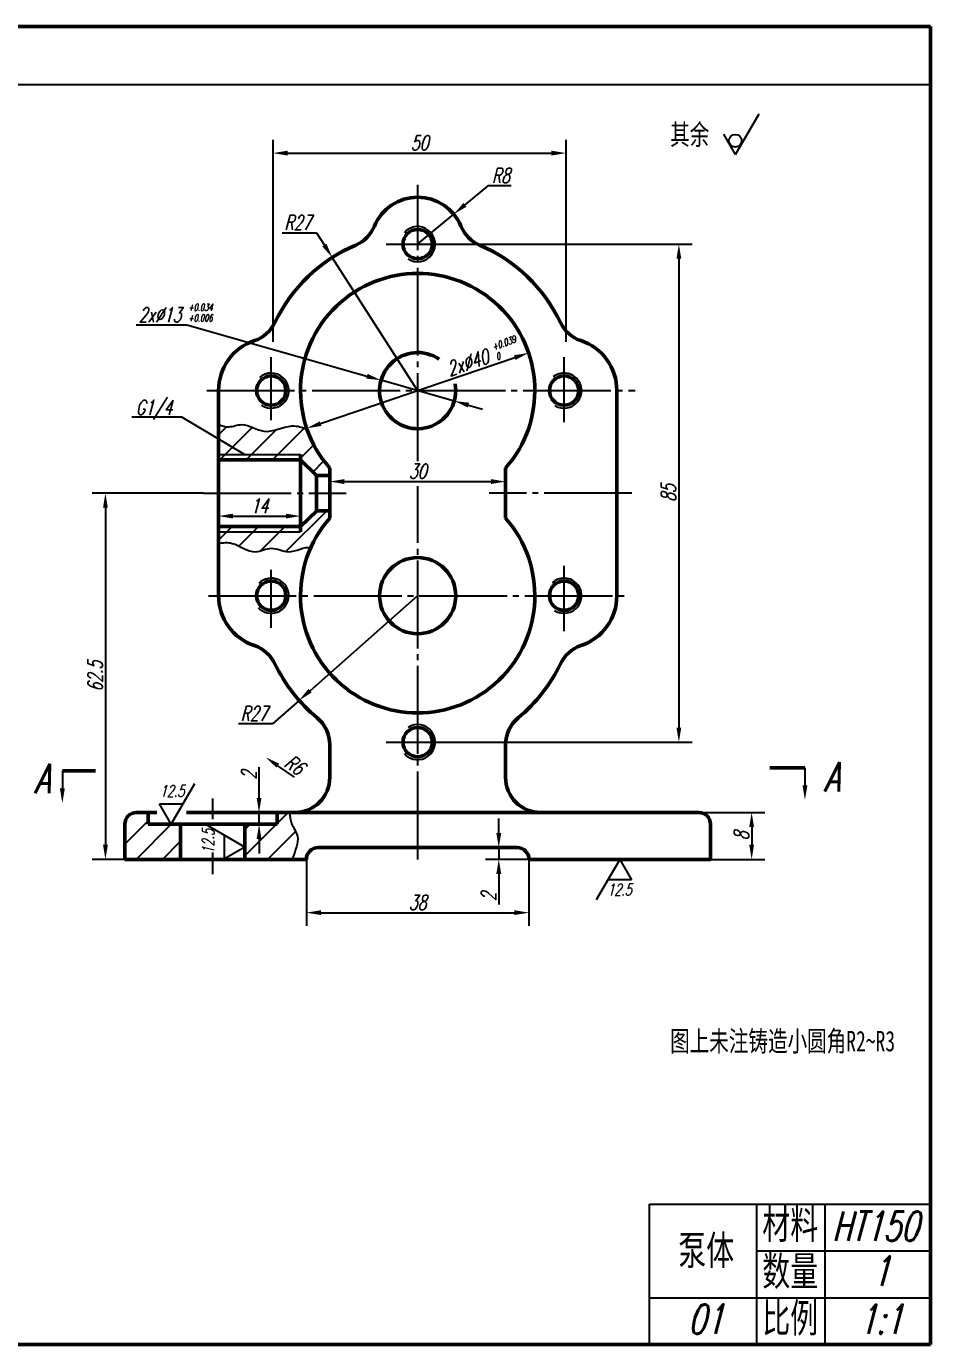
# Model space of a CAD drawing. Header units: millimetres. Extents: x -523 to 2676, y -549 to 1097.
# Drawn here: x 1116.9 to 1271.2, y 553.4 to 778.4 of the extents above; entities that cross this region are included whole.
import ezdxf

# ---------------------------------------------------------------- set-up
doc = ezdxf.new("R2010")
doc.units = ezdxf.units.MM
doc.header["$PDMODE"] = 33
doc.header["$PDSIZE"] = 1.5
doc.linetypes.add('myCENTER', pattern=[18, 15, -1, 1, -1])
for name, color, linetype, lineweight in [('中心线', 7, 'myCENTER', 25), ('剖面线', 7, 'Continuous', 25), ('尺寸', 7, 'Continuous', 25), ('标注', 7, 'Continuous', 25), ('标题文字', 7, 'Continuous', 25), ('粗实线', 7, 'Continuous', 50), ('细实线', 7, 'Continuous', 25)]:
    doc.layers.add(name, color=color, linetype=linetype, lineweight=lineweight)
doc.styles.add('上下偏差3.5', font='txt.shx', dxfattribs={"width": 0.7, "oblique": 15, "height": 3.5})
doc.styles.add('字母标注-2.5号', font='txt.shx', dxfattribs={"width": 0.7, "oblique": 15, "height": 2.5})
doc.styles.add('字母标注-3.5号', font='txt.shx', dxfattribs={"width": 0.7, "oblique": 15, "height": 3.5})
doc.styles.add('尺寸文字1-2.5号', font='txt.shx', dxfattribs={"width": 0.7, "oblique": 15, "height": 2.5})
doc.styles.add('标题汉字1-5号', font='SimSun.ttf', dxfattribs={"width": 0.7, "height": 5})
doc.styles.add('标题汉字2-3.5号', font='SimSun.ttf', dxfattribs={"width": 0.7, "height": 3.5})
doc.dimstyles.new('ISO-25', dxfattribs={"dimtxt": 3.5, "dimasz": 2.5, "dimexe": 2.25, "dimexo": 0, "dimgap": 0.5, "dimtad": 1, "dimdsep": 46, "dimtxsty": '尺寸文字1-2.5号', "dimcen": 2.5, "dimadec": 0, "dimazin": 0, "dimtfac": 1, "dimtmove": 0, "dimatfit": 2, "dimfxl": 0, "dimarcsym": 0})
doc.dimstyles.new('水平标注25', dxfattribs={"dimtxt": 2.5, "dimasz": 2.5, "dimexe": 2, "dimexo": 0, "dimgap": 0.5, "dimtad": 1, "dimtih": 1, "dimtoh": 1, "dimdec": 0, "dimzin": 0, "dimdsep": 46, "dimtxsty": '尺寸文字1-2.5号', "dimcen": 0, "dimadec": 0, "dimazin": 0, "dimtfac": 1, "dimtdec": 0, "dimtmove": 1, "dimatfit": 2, "dimfxl": 0, "dimtolj": 1, "dimtzin": 0, "dimarcsym": 0})
pattern_1 = [(45, (-145.4068, 563.1036), (-2.245064, 2.245064), [])]

# ---------------------------------------------------------------- blocks, each defined once
blk = doc.blocks.new('*D2')
at = {"layer": 'Defpoints', "color": 0}
for p in [(1147.09, 698.75), (1130.35, 636.25), (1133.66, 636.25)]:
    blk.add_point(p, dxfattribs=at)
at = {"layer": '尺寸', "color": 0, "lineweight": -2}
for p, q in [((1147.09, 698.75), (1128.1, 698.75)), ((1130.35, 696.25), (1130.35, 638.75)), ((1133.66, 636.25), (1128.1, 636.25))]:
    blk.add_line(p, q, dxfattribs=at)
at = {"layer": '尺寸', "color": 0}
for points in [[(1129.94, 696.25), (1130.77, 696.25), (1130.35, 698.75)], [(1129.94, 638.75), (1130.77, 638.75), (1130.35, 636.25)]]:
    blk.add_solid(points, dxfattribs=at)
at = {"layer": '尺寸', "color": 0, "insert": (1128.6, 667.5), "char_height": 2.5, "attachment_point": 5, "rotation": 90, "style": '尺寸文字1-2.5号'}
blk.add_mtext('62.5', dxfattribs=at)
blk = doc.blocks.new('*D20')
at = {"layer": 'Defpoints', "color": 0}
for p in [(1208.99, 756.79), (1158.99, 724.57), (1208.99, 724.57)]:
    blk.add_point(p, dxfattribs=at)
at = {"layer": '尺寸', "color": 0, "lineweight": -2}
for p, q in [((1158.99, 724.57), (1158.99, 759.04)), ((1208.99, 724.57), (1208.99, 759.04)), ((1161.49, 756.79), (1206.49, 756.79))]:
    blk.add_line(p, q, dxfattribs=at)
at = {"layer": '尺寸', "color": 0}
for points in [[(1161.49, 757.21), (1161.49, 756.37), (1158.99, 756.79)], [(1206.49, 757.21), (1206.49, 756.37), (1208.99, 756.79)]]:
    blk.add_solid(points, dxfattribs=at)
at = {"layer": '尺寸', "color": 0, "insert": (1183.99, 758.54), "char_height": 2.5, "attachment_point": 5, "style": '尺寸文字1-2.5号'}
blk.add_mtext('50', dxfattribs=at)
blk = doc.blocks.new('*D21')
at = {"layer": 'Defpoints', "color": 0}
for p in [(1189.82, 746.37), (1183.66, 741.25)]:
    blk.add_point(p, dxfattribs=at)
at = {"layer": '尺寸', "color": 0, "lineweight": -2}
for p, q in [((1195.64, 751.2), (1191.74, 747.96)), ((1199.62, 751.2), (1195.64, 751.2)), ((1183.66, 741.25), (1189.82, 746.37))]:
    blk.add_line(p, q, dxfattribs=at)
at = {"layer": '尺寸', "color": 0}
blk.add_solid([(1191.48, 748.28), (1192.01, 747.64), (1189.82, 746.37)], dxfattribs=at)
at = {"layer": '尺寸', "color": 0, "insert": (1197.88, 752.95), "char_height": 2.5, "attachment_point": 5, "style": '尺寸文字1-2.5号'}
blk.add_mtext('\\A1;R8', dxfattribs=at)
blk = doc.blocks.new('*D22')
at = {"layer": 'Defpoints', "color": 0}
for p in [(1189.9, 741.25), (1189.9, 656.25), (1228.26, 656.25)]:
    blk.add_point(p, dxfattribs=at)
at = {"layer": '尺寸', "color": 0, "lineweight": -2}
for p, q in [((1189.9, 741.25), (1230.51, 741.25)), ((1228.26, 738.75), (1228.26, 658.75)), ((1189.9, 656.25), (1230.51, 656.25))]:
    blk.add_line(p, q, dxfattribs=at)
at = {"layer": '尺寸', "color": 0}
for points in [[(1227.85, 738.75), (1228.68, 738.75), (1228.26, 741.25)], [(1227.85, 658.75), (1228.68, 658.75), (1228.26, 656.25)]]:
    blk.add_solid(points, dxfattribs=at)
at = {"layer": '尺寸', "color": 0, "insert": (1226.51, 698.75), "char_height": 2.5, "attachment_point": 5, "rotation": 90, "style": '尺寸文字1-2.5号'}
blk.add_mtext('85', dxfattribs=at)
blk = doc.blocks.new('*D23')
at = {"layer": 'Defpoints', "color": 0}
for p in [(1177.41, 718.03), (1189.92, 714.48)]:
    blk.add_point(p, dxfattribs=at)
at = {"layer": '尺寸', "color": 0, "lineweight": -2}
for p, q in [((1135.6, 727.46), (1144.25, 727.46)), ((1144.25, 727.46), (1175.01, 718.71)), ((1189.92, 714.48), (1177.41, 718.03)), ((1192.32, 713.79), (1194.73, 713.11))]:
    blk.add_line(p, q, dxfattribs=at)
at = {"layer": '尺寸', "color": 0}
for points in [[(1175.12, 719.11), (1174.89, 718.31), (1177.41, 718.03)], [(1192.44, 714.19), (1192.21, 713.39), (1189.92, 714.48)]]:
    blk.add_solid(points, dxfattribs=at)
at = {"layer": '尺寸', "color": 0, "insert": (1139.67, 729.21), "char_height": 2.5, "attachment_point": 5, "style": '尺寸文字1-2.5号'}
blk.add_mtext('\\A1;2x%%C13', dxfattribs=at)
blk = doc.blocks.new('*D24')
at = {"layer": 'Defpoints', "color": 0}
for p in [(1202.6, 722.69), (1164.73, 709.82)]:
    blk.add_point(p, dxfattribs=at)
at = {"layer": '尺寸', "color": 0, "lineweight": -2}
blk.add_line((1167.1, 710.62), (1200.23, 721.88), dxfattribs=at)
at = {"layer": '尺寸', "color": 0}
for points in [[(1200.1, 722.28), (1200.37, 721.49), (1202.6, 722.69)], [(1166.96, 711.02), (1167.23, 710.23), (1164.73, 709.82)]]:
    blk.add_solid(points, dxfattribs=at)
at = {"layer": '尺寸', "color": 0, "insert": (1192.21, 721.01), "char_height": 2.5, "attachment_point": 5, "rotation": 18.7713, "style": '尺寸文字1-2.5号'}
blk.add_mtext('2x%%C40', dxfattribs=at)
blk = doc.blocks.new('*D25')
at = {"layer": 'Defpoints', "color": 0}
for p in [(1229.66, 644.25), (1233.66, 636.25), (1240.69, 636.25)]:
    blk.add_point(p, dxfattribs=at)
at = {"layer": '尺寸', "color": 0, "lineweight": -2}
for p, q in [((1229.66, 644.25), (1242.94, 644.25)), ((1240.69, 641.75), (1240.69, 638.75)), ((1233.66, 636.25), (1242.94, 636.25))]:
    blk.add_line(p, q, dxfattribs=at)
at = {"layer": '尺寸', "color": 0}
for points in [[(1240.27, 641.75), (1241.1, 641.75), (1240.69, 644.25)], [(1240.27, 638.75), (1241.1, 638.75), (1240.69, 636.25)]]:
    blk.add_solid(points, dxfattribs=at)
at = {"layer": '尺寸', "color": 0, "insert": (1238.94, 640.25), "char_height": 2.5, "attachment_point": 5, "rotation": 90, "style": '尺寸文字1-2.5号'}
blk.add_mtext('8', dxfattribs=at)
blk = doc.blocks.new('*D26')
at = {"layer": 'Defpoints', "color": 0}
for p in [(1200.66, 638.25), (1197.51, 636.25), (1202.66, 636.25)]:
    blk.add_point(p, dxfattribs=at)
at = {"layer": '尺寸', "color": 0, "lineweight": -2}
for p, q in [((1197.51, 640.75), (1197.51, 643.25)), ((1200.66, 638.25), (1195.26, 638.25)), ((1197.51, 638.25), (1197.51, 636.25)), ((1202.66, 636.25), (1195.26, 636.25)), ((1197.51, 633.75), (1197.51, 628.53))]:
    blk.add_line(p, q, dxfattribs=at)
at = {"layer": '尺寸', "color": 0}
for points in [[(1197.09, 640.75), (1197.93, 640.75), (1197.51, 638.25)], [(1197.09, 633.75), (1197.93, 633.75), (1197.51, 636.25)]]:
    blk.add_solid(points, dxfattribs=at)
at = {"layer": '尺寸', "color": 0, "insert": (1195.76, 629.89), "char_height": 2.5, "attachment_point": 5, "rotation": 90, "style": '尺寸文字1-2.5号'}
blk.add_mtext('2', dxfattribs=at)
blk = doc.blocks.new('*D27')
at = {"layer": 'Defpoints', "color": 0}
for p in [(1156.58, 644.25), (1159.66, 644.25), (1159.55, 642.25)]:
    blk.add_point(p, dxfattribs=at)
at = {"layer": '尺寸', "color": 0, "lineweight": -2}
for p, q in [((1156.58, 646.75), (1156.58, 651.98)), ((1159.66, 644.25), (1154.33, 644.25)), ((1156.58, 642.25), (1156.58, 644.25)), ((1159.55, 642.25), (1154.33, 642.25)), ((1156.58, 639.75), (1156.58, 637.25))]:
    blk.add_line(p, q, dxfattribs=at)
at = {"layer": '尺寸', "color": 0}
for points in [[(1156.17, 646.75), (1157, 646.75), (1156.58, 644.25)], [(1156.17, 639.75), (1157, 639.75), (1156.58, 642.25)]]:
    blk.add_solid(points, dxfattribs=at)
at = {"layer": '尺寸', "color": 0, "insert": (1154.83, 650.62), "char_height": 2.5, "attachment_point": 5, "rotation": 90, "style": '尺寸文字1-2.5号'}
blk.add_mtext('2', dxfattribs=at)
blk = doc.blocks.new('*D28')
at = {"layer": 'Defpoints', "color": 0}
for p in [(1164.66, 636.25), (1202.66, 636.25), (1202.66, 627.15)]:
    blk.add_point(p, dxfattribs=at)
at = {"layer": '尺寸', "color": 0, "lineweight": -2}
for p, q in [((1164.66, 636.25), (1164.66, 624.9)), ((1202.66, 636.25), (1202.66, 624.9)), ((1167.16, 627.15), (1200.16, 627.15))]:
    blk.add_line(p, q, dxfattribs=at)
at = {"layer": '尺寸', "color": 0}
for points in [[(1167.16, 627.57), (1167.16, 626.74), (1164.66, 627.15)], [(1200.16, 627.57), (1200.16, 626.74), (1202.66, 627.15)]]:
    blk.add_solid(points, dxfattribs=at)
at = {"layer": '尺寸', "color": 0, "insert": (1183.66, 628.9), "char_height": 2.5, "attachment_point": 5, "style": '尺寸文字1-2.5号'}
blk.add_mtext('38', dxfattribs=at)
blk = doc.blocks.new('*D29')
at = {"layer": 'Defpoints', "color": 0}
for p in [(1183.66, 681.25), (1163.42, 663.38)]:
    blk.add_point(p, dxfattribs=at)
at = {"layer": '尺寸', "color": 0, "lineweight": -2}
for p, q in [((1183.66, 681.25), (1165.3, 665.04)), ((1163.42, 663.38), (1158.9, 659.39)), ((1158.9, 659.39), (1153.07, 659.39))]:
    blk.add_line(p, q, dxfattribs=at)
at = {"layer": '尺寸', "color": 0}
blk.add_solid([(1165.02, 665.35), (1165.57, 664.73), (1163.42, 663.38)], dxfattribs=at)
at = {"layer": '尺寸', "color": 0, "insert": (1155.73, 661.14), "char_height": 2.5, "attachment_point": 5, "style": '尺寸文字1-2.5号'}
blk.add_mtext('R27', dxfattribs=at)
blk = doc.blocks.new('*D30')
at = {"layer": 'Defpoints', "color": 0}
for p in [(1157.73, 653.66), (1162.66, 650.25)]:
    blk.add_point(p, dxfattribs=at)
at = {"layer": '尺寸', "color": 0, "lineweight": -2}
blk.add_line((1162.66, 650.25), (1159.79, 652.24), dxfattribs=at)
at = {"layer": '尺寸', "color": 0}
blk.add_solid([(1160.02, 652.59), (1159.55, 651.9), (1157.73, 653.66)], dxfattribs=at)
at = {"layer": '尺寸', "color": 0, "insert": (1162.66, 652.38), "char_height": 2.5, "attachment_point": 5, "rotation": 325.3446, "style": '尺寸文字1-2.5号'}
blk.add_mtext('R6', dxfattribs=at)
blk = doc.blocks.new('*D31')
at = {"layer": 'Defpoints', "color": 0}
for p in [(1169.08, 738.98), (1183.66, 716.25)]:
    blk.add_point(p, dxfattribs=at)
at = {"layer": '尺寸', "color": 0, "lineweight": -2}
for p, q in [((1160.55, 743.19), (1166.38, 743.19)), ((1166.38, 743.19), (1167.73, 741.08)), ((1183.66, 716.25), (1169.08, 738.98))]:
    blk.add_line(p, q, dxfattribs=at)
at = {"layer": '尺寸', "color": 0}
blk.add_solid([(1168.09, 741.31), (1167.38, 740.86), (1169.08, 738.98)], dxfattribs=at)
at = {"layer": '尺寸', "color": 0, "insert": (1163.22, 744.94), "char_height": 2.5, "attachment_point": 5, "style": '尺寸文字1-2.5号'}
blk.add_mtext('\\A1;R27', dxfattribs=at)
blk = doc.blocks.new('*D32')
at = {"layer": 'Defpoints', "color": 0}
for p in [(1198.66, 700.73), (1168.66, 698.75), (1198.66, 698.75)]:
    blk.add_point(p, dxfattribs=at)
at = {"layer": '尺寸', "color": 0, "lineweight": -2}
for p, q in [((1168.66, 698.75), (1168.66, 702.98)), ((1198.66, 698.75), (1198.66, 702.98)), ((1171.16, 700.73), (1196.16, 700.73))]:
    blk.add_line(p, q, dxfattribs=at)
at = {"layer": '尺寸', "color": 0}
for points in [[(1171.16, 701.15), (1171.16, 700.31), (1168.66, 700.73)], [(1196.16, 701.15), (1196.16, 700.31), (1198.66, 700.73)]]:
    blk.add_solid(points, dxfattribs=at)
at = {"layer": '尺寸', "color": 0, "insert": (1183.66, 702.48), "char_height": 2.5, "attachment_point": 5, "style": '尺寸文字1-2.5号'}
blk.add_mtext('30', dxfattribs=at)
blk = doc.blocks.new('*D33')
at = {"layer": 'Defpoints', "color": 0}
for p in [(1149.66, 693.05), (1163.66, 694.84), (1163.66, 693.05)]:
    blk.add_point(p, dxfattribs=at)
at = {"layer": '尺寸', "color": 0, "lineweight": -2}
for p, q in [((1149.66, 693.05), (1149.66, 697.09)), ((1163.66, 693.05), (1163.66, 697.09)), ((1152.16, 694.84), (1161.16, 694.84))]:
    blk.add_line(p, q, dxfattribs=at)
at = {"layer": '尺寸', "color": 0}
for points in [[(1152.16, 695.25), (1152.16, 694.42), (1149.66, 694.84)], [(1161.16, 695.25), (1161.16, 694.42), (1163.66, 694.84)]]:
    blk.add_solid(points, dxfattribs=at)
at = {"layer": '尺寸', "color": 0, "insert": (1156.66, 696.59), "char_height": 2.5, "attachment_point": 5, "style": '尺寸文字1-2.5号'}
blk.add_mtext('14', dxfattribs=at)

msp = doc.modelspace()

# ---------------------------------------------------------------- hatches: boundary and pattern name
at = {"layer": '剖面线'}
h = msp.add_hatch(dxfattribs=at)
h.set_pattern_fill('ANSI31', color=256, style=0)
h.set_pattern_definition(pattern_1)
edge = h.paths.add_edge_path()
edge.add_spline(control_points=[(1164.788, 709.643), (1163.936, 710.026), (1161.544, 710.721), (1157.652, 708.277), (1154.237, 711.031), (1151.529, 709.833), (1150.244, 710.227), (1149.665, 710.504)], knot_values=[1.6158403, 1.6158403, 1.6158403, 1.6158403, 4.3509265, 9.2051978, 13.1562341, 15.383671, 17.2673785, 17.2673785, 17.2673785, 17.2673785], degree=3, periodic=0)
edge.add_line((1149.665, 710.504), (1149.665, 705.353))
edge.add_line((1149.665, 705.353), (1163.665, 705.353))
edge.add_line((1163.665, 705.353), (1163.665, 704.453))
edge.add_line((1163.665, 704.453), (1166.365, 701.753))
edge.add_line((1166.365, 701.753), (1168.665, 701.753))
edge.add_line((1168.665, 701.753), (1168.665, 703.024))
edge.add_arc((1183.665, 716.253), 20, 199.29792, 221.40962, ccw=False)
h.paths.add_polyline_path([(1163.665, 705.353), (1149.665, 705.353), (1149.665, 704.453), (1163.665, 704.453)], flags=17)
h.paths.add_polyline_path([(1163.665, 693.053), (1149.665, 693.053), (1149.665, 692.153), (1163.665, 692.153)], flags=17)
edge = h.paths.add_edge_path()
edge.add_line((1168.665, 694.482), (1168.665, 695.753))
edge.add_line((1168.665, 695.753), (1166.431, 695.753))
edge.add_line((1166.431, 695.753), (1163.665, 693.053))
edge.add_line((1163.665, 693.053), (1163.665, 692.153))
edge.add_line((1163.665, 692.153), (1149.665, 692.153))
edge.add_line((1149.665, 692.153), (1149.665, 690.177))
edge.add_spline(control_points=[(1149.665, 690.177), (1150.448, 690.336), (1152.618, 690.465), (1155.462, 687.939), (1158.781, 689.934), (1161.81, 687.966), (1164.352, 689.748), (1165.417, 689.439)], knot_values=[2.0748474, 2.0748474, 2.0748474, 2.0748474, 4.4317112, 8.6930437, 11.4843672, 14.4236618, 18.3086413, 18.3086413, 18.3086413, 18.3086413], degree=3, periodic=0)
edge.add_arc((1183.665, 681.253), 20, 138.59038, 155.84016, ccw=False)
h = msp.add_hatch(dxfattribs=at)
h.set_pattern_fill('ANSI31', color=256, style=0)
h.set_pattern_definition(pattern_1)
h.paths.add_polyline_path([(1137.665, 642.253), (1137.665, 644.253), (1135.665, 644.253, 0.4142136), (1133.665, 642.253), (1133.665, 636.253), (1143.165, 636.253), (1143.165, 642.253)])
edge = h.paths.add_edge_path()
edge.add_spline(control_points=[(1162.229, 636.253), (1162.261, 636.357), (1162.69, 637.685), (1163.797, 639.865), (1161.983, 642.196), (1161.842, 643.61), (1161.86, 644.253)], knot_values=[1.8579328, 1.8579328, 1.8579328, 1.8579328, 2.1751124, 5.8990735, 8.2972884, 10.2104641, 10.2104641, 10.2104641, 10.2104641], degree=3, periodic=0)
edge.add_line((1161.86, 644.253), (1159.665, 644.253))
edge.add_line((1159.665, 644.253), (1159.665, 642.253))
edge.add_line((1159.665, 642.253), (1154.165, 642.253))
edge.add_line((1154.165, 642.253), (1154.165, 636.253))
edge.add_line((1154.165, 636.253), (1162.229, 636.253))

# ---------------------------------------------------------------- linework, layer by layer
at = {"layer": '中心线'}
for p, q in [((1183.665, 704.231), (1183.665, 751.392)), ((1178.277, 741.253), (1189.903, 741.253)), ((1158.665, 711.206), (1158.665, 721.939)), ((1208.665, 710.874), (1208.665, 721.939)), ((1147.655, 716.253), (1220.809, 716.253)), ((1183.665, 636.253), (1183.665, 699.945)), ((1147.088, 698.753), (1171.472, 698.753)), ((1220.242, 698.753), (1195.857, 698.753)), ((1208.665, 675.194), (1208.665, 686.324)), ((1158.665, 675.761), (1158.665, 685.661)), ((1147.938, 681.253), (1219.958, 681.253)), ((1178.277, 656.253), (1189.903, 656.253)), ((1148.665, 643.09), (1148.665, 646.625)), ((1148.665, 633.743), (1148.665, 637.397))]:
    msp.add_line(p, q, dxfattribs=at)
at = {"layer": '尺寸'}
for p, q in [((1237.944, 756.536), (1241.948, 763.47)), ((1237.944, 756.536), (1235.923, 760.036)), ((1143.395, 711.731), (1134.876, 711.731)), ((1154.091, 705.353), (1143.395, 711.731)), ((1123, 651.356), (1123, 648.356)), ((1249.785, 651.863), (1249.785, 648.863)), ((1141.587, 642.253), (1145.59, 649.187)), ((1139.566, 645.753), (1143.608, 645.753)), ((1141.587, 642.253), (1139.566, 645.753)), ((1154.165, 638.339), (1147.231, 642.343)), ((1150.665, 636.319), (1150.665, 640.36)), ((1154.165, 638.339), (1150.665, 636.319)), ((1218.165, 636.253), (1214.161, 629.319)), ((1218.165, 636.253), (1220.185, 632.753)), ((1220.185, 632.753), (1216.144, 632.753))]:
    msp.add_line(p, q, dxfattribs=at)
msp.add_circle((1237.888, 758.897), 1.092, dxfattribs=at)
for points in [[(1122.584, 648.356), (1123.417, 648.356), (1123, 645.856)], [(1249.368, 648.863), (1250.202, 648.863), (1249.785, 646.363)]]:
    msp.add_solid(points, dxfattribs=at)
at = {"layer": '粗实线'}
for p, q in [((1271.248, 778.423), (961.248, 778.423)), ((1271.248, 553.423), (1271.248, 778.423)), ((1149.665, 681.253), (1149.665, 716.253)), ((1217.665, 681.253), (1217.665, 716.253)), ((1149.665, 704.453), (1163.665, 704.453)), ((1163.665, 692.153), (1163.665, 705.353)), ((1163.665, 704.453), (1166.365, 701.753)), ((1168.665, 694.482), (1168.665, 703.024)), ((1198.665, 694.482), (1198.665, 703.024)), ((1166.365, 701.753), (1168.665, 701.753)), ((1166.365, 701.753), (1166.365, 695.689)), ((1166.431, 695.753), (1163.665, 693.053)), ((1166.431, 695.753), (1168.665, 695.753)), ((1149.665, 693.053), (1163.665, 693.053)), ((1168.665, 650.253), (1168.665, 655.797)), ((1198.665, 650.253), (1198.665, 655.797)), ((1123, 651.356), (1128.685, 651.356)), ((1243.81, 651.863), (1249.785, 651.863)), ((1135.665, 644.253), (1139.143, 644.253)), ((1137.665, 642.253), (1137.665, 644.253)), ((1144.208, 644.253), (1204.665, 644.253)), ((1159.665, 642.253), (1159.665, 644.253)), ((1204.665, 644.253), (1231.665, 644.253)), ((1133.665, 636.253), (1133.665, 642.253)), ((1137.665, 642.253), (1159.665, 642.253)), ((1143.165, 636.253), (1143.165, 642.253)), ((1154.165, 636.253), (1154.165, 642.253)), ((1233.665, 636.253), (1233.665, 642.253)), ((1166.665, 638.253), (1200.665, 638.253)), ((1133.665, 636.253), (1164.665, 636.253)), ((1164.665, 636.253), (1164.665, 636.253)), ((1202.665, 636.253), (1202.665, 636.253)), ((1202.665, 636.253), (1233.665, 636.253)), ((961.248, 553.423), (1271.248, 553.423))]:
    msp.add_line(p, q, dxfattribs=at)
for centre, radius in [((1183.665, 741.253), 2.5), ((1158.665, 716.253), 2.5), ((1208.665, 716.253), 2.5), ((1183.665, 681.253), 6.5), ((1158.665, 681.253), 2.5), ((1208.665, 681.253), 2.5), ((1183.665, 656.253), 2.5)]:
    msp.add_circle(centre, radius, dxfattribs=at)
for centre, radius, start, end in [((1183.665, 741.253), 8, 22.51077, 157.48923), ((1170.731, 746.613), 6, 293.07392, 337.48923), ((1196.598, 746.613), 6, 202.51077, 246.92608), ((1183.665, 716.253), 27, 113.07392, 154.47858), ((1183.665, 716.253), 27, 25.52142, 66.92608), ((1183.665, 716.253), 20, 318.59038, 221.40962), ((1153.885, 730.471), 6, 288.58231, 334.47858), ((1213.445, 730.471), 6, 205.52142, 251.41769), ((1158.665, 716.253), 9, 108.58231, 180), ((1208.665, 716.253), 9, 360, 71.41769), ((1183.665, 716.253), 6.5, 55.56057, 10.4023), ((1183.665, 681.253), 20, 138.59038, 41.40962), ((1158.665, 681.253), 9, 180, 251.41769), ((1208.665, 681.253), 9, 288.58231, 0), ((1153.885, 667.035), 6, 25.52142, 71.41769), ((1213.445, 667.035), 6, 108.58231, 154.47858), ((1183.665, 681.253), 27, 205.52142, 230.4788), ((1183.665, 681.253), 27, 309.5212, 334.47858), ((1162.665, 655.797), 6, 0, 50.4788), ((1204.665, 655.797), 6, 129.5212, 180), ((1162.665, 650.253), 6, 270, 0), ((1204.665, 650.253), 6, 180, 270), ((1135.665, 642.253), 2, 90, 180), ((1231.665, 642.253), 2, 0, 90), ((1166.665, 636.253), 2, 90, 180), ((1200.665, 636.253), 2, 0, 90)]:
    msp.add_arc(centre, radius, start, end, dxfattribs=at)
at = {"layer": '细实线'}
for p, q in [((1271.248, 768.423), (961.248, 768.423)), ((1149.665, 705.353), (1163.665, 705.353)), ((1149.665, 692.153), (1163.665, 692.153)), ((1223.248, 553.423), (1223.248, 577.423)), ((1223.248, 577.423), (1271.248, 577.423)), ((1241.566, 553.423), (1241.566, 577.423)), ((1253.248, 553.423), (1253.248, 577.423)), ((1241.566, 569.423), (1271.248, 569.423)), ((1223.248, 561.423), (1271.248, 561.423)), ((1223.248, 553.423), (1271.248, 553.423))]:
    msp.add_line(p, q, dxfattribs=at)
for centre, start, end in [((1183.665, 741.253), 236.69155, 139.2584), ((1158.665, 716.253), 236.18678, 132.46426), ((1208.665, 716.253), 238.01341, 128.77747), ((1158.665, 681.253), 222.80914, 134.45066), ((1208.665, 681.253), 237.39158, 132.66437), ((1183.665, 656.253), 220.7416, 123.30845)]:
    msp.add_arc(centre, 3, start, end, dxfattribs=at)
for points, knots in [([(1149.665, 710.504), (1150.244, 710.227), (1151.529, 709.833), (1154.237, 711.031), (1157.652, 708.277), (1161.544, 710.721), (1163.936, 710.026), (1164.788, 709.643)], [1.6158403, 1.6158403, 1.6158403, 1.6158403, 3.4995478, 5.7269847, 9.678021, 14.5322923, 17.2673785, 17.2673785, 17.2673785, 17.2673785]), ([(1149.665, 690.177), (1150.448, 690.336), (1152.618, 690.465), (1155.462, 687.939), (1158.781, 689.934), (1161.81, 687.966), (1164.352, 689.748), (1165.417, 689.439)], [2.0748474, 2.0748474, 2.0748474, 2.0748474, 4.4317112, 8.6930437, 11.4843672, 14.4236618, 18.3086413, 18.3086413, 18.3086413, 18.3086413]), ([(1161.86, 644.253), (1161.842, 643.61), (1161.983, 642.196), (1163.797, 639.865), (1162.69, 637.685), (1162.261, 636.357), (1162.229, 636.253)], [1.8579328, 1.8579328, 1.8579328, 1.8579328, 3.7711086, 6.1693234, 9.8932845, 10.2104641, 10.2104641, 10.2104641, 10.2104641])]:
    msp.add_open_spline(points, degree=3, knots=knots, dxfattribs=at)

# ---------------------------------------------------------------- texts
at = {"layer": '尺寸', "attachment_point": 1}
for s, insert, char_height, width, style in [('G1/4', (1135.554, 714.638), 2.5, 9.04317, '字母标注-2.5号'), ('A', (1118.185, 652.548), 5, 11.45431, '字母标注-2.5号'), ('A', (1253.011, 652.817), 5, 11.45431, '字母标注-2.5号'), ('12.5', (1139.62, 648.912), 2, 7.44072, '尺寸文字1-2.5号'), ('12.5', (1216.017, 632.08), 2, 7.44072, '尺寸文字1-2.5号'), ('{\\H1.429x;01}', (1229.845, 560.275), 3.5, 19.64589, '字母标注-3.5号')]:
    msp.add_mtext(s, dxfattribs=dict(at, insert=insert, char_height=char_height, width=width, style=style))
at = {"layer": '尺寸', "insert": (1146.897, 637.216), "char_height": 2.5, "width": 7.44072, "attachment_point": 1, "rotation": 90, "style": '尺寸文字1-2.5号'}
msp.add_mtext('{\\H0.8x;12.5}', dxfattribs=at)
at = {"layer": '标注', "char_height": 1.2, "width": 9.84343, "attachment_point": 1, "style": '上下偏差3.5'}
for s, insert in [('+0.034', (1144.473, 731.054)), ('+0.006', (1144.473, 729.246))]:
    msp.add_mtext(s, dxfattribs=dict(at, insert=insert))
at = {"layer": '标注', "width": 9.84343, "attachment_point": 1, "rotation": 20, "style": '上下偏差3.5'}
for s, insert, char_height in [('{\\H0.8x;+0.039}', (1196.216, 724.23), 1.5), ('0', (1196.835, 722.531), 1.2)]:
    msp.add_mtext(s, dxfattribs=dict(at, insert=insert, char_height=char_height))
at = {"layer": '标题文字', "width": 0.7}
for s, height, style, p in [('其余', 3.5, '标题汉字2-3.5号', (1226.767, 758.215)), ('图上未注铸造小圆角R2~R3', 3.5, '标题汉字2-3.5号', (1226.767, 603.481)), ('材料', 5, '标题汉字1-5号', (1242.501, 571.49)), ('泵体', 5, '标题汉字1-5号', (1228.155, 567.034)), ('数量', 5, '标题汉字1-5号', (1242.501, 563.49)), ('比例', 5, '标题汉字1-5号', (1242.501, 555.49))]:
    msp.add_text(s, height=height, dxfattribs=dict(at, style=style)).set_placement(p)
at = {"layer": '标题文字', "char_height": 5, "width": 21.09727, "attachment_point": 1, "style": '尺寸文字1-2.5号'}
for s, insert in [('HT150', (1254.446, 576.14)), ('1', (1261.267, 568.48)), ('1:1', (1258.978, 560.26))]:
    msp.add_mtext(s, dxfattribs=dict(at, insert=insert))

# ---------------------------------------------------------------- dimensions: what is measured, and where the dimension line sits
at = {"layer": '尺寸'}
for base, p1, p2, picture, middle in [((1208.994, 756.79), (1158.994, 724.568), (1208.994, 724.568), '*D20', (1183.994, 758.54)), ((1198.665, 700.731), (1168.665, 698.753), (1198.665, 698.753), '*D32', (1183.665, 702.481)), ((1163.665, 694.838), (1149.665, 693.053), (1163.665, 693.053), '*D33', (1156.665, 696.588)), ((1202.665, 627.153), (1164.665, 636.253), (1202.665, 636.253), '*D28', (1183.665, 628.903))]:
    dim = msp.add_linear_dim(base=base, p1=p1, p2=p2, dimstyle='ISO-25', dxfattribs=at)
    dim.commit()
    dim.dimension.update_dxf_attribs({"geometry": picture, "text_midpoint": middle})
for center, mpoint, dimstyle, picture, middle in [((1183.665, 741.253), (1189.818, 746.365), '水平标注25', '*D21', (1195.642, 751.203)), ((1162.665, 650.253), (1157.729, 653.665), 'ISO-25', '*D30', (1161.663, 650.945))]:
    dim = msp.add_radius_dim(center=center, mpoint=mpoint, dimstyle=dimstyle, dxfattribs=at)
    dim.commit()
    dim.dimension.update_dxf_attribs({"geometry": picture, "text_midpoint": middle, "dimtype": 164})
dim = msp.add_radius_dim(center=(1183.665, 716.253), mpoint=(1169.084, 738.978), dimstyle='水平标注25', dxfattribs=at)
dim.commit()
dim.dimension.update_dxf_attribs({"geometry": '*D31', "text_midpoint": (1163.216, 744.936)})
for base, p1, p2, picture, middle in [((1228.262, 656.253), (1189.903, 741.253), (1189.903, 656.253), '*D22', (1226.512, 698.753)), ((1156.583, 644.253), (1159.548, 642.253), (1159.665, 644.253), '*D27', (1154.833, 650.615)), ((1240.687, 636.253), (1229.665, 644.253), (1233.665, 636.253), '*D25', (1238.937, 640.253)), ((1197.511, 636.253), (1200.665, 638.253), (1202.665, 636.253), '*D26', (1195.761, 629.891))]:
    dim = msp.add_linear_dim(base=base, p1=p1, p2=p2, angle=90, dimstyle='ISO-25', dxfattribs=at)
    dim.commit()
    dim.dimension.update_dxf_attribs({"geometry": picture, "text_midpoint": middle})
dim = msp.add_diameter_dim_2p(p1=(1189.917, 714.476), p2=(1177.412, 718.03), text='2x%%C13', dimstyle='水平标注25', dxfattribs=at)
dim.commit()
dim.dimension.update_dxf_attribs({"geometry": '*D23', "text_midpoint": (1144.245, 727.46), "dimtype": 163})
dim = msp.add_diameter_dim_2p(p1=(1164.728, 709.817), p2=(1202.601, 722.689), text='2x%%C40', dimstyle='ISO-25', override={"dimtol": 1, "dimtp": 0.039, "dimtdec": 3}, dxfattribs=at)
dim.commit()
dim.dimension.update_dxf_attribs({"geometry": '*D24', "text_midpoint": (1192.776, 719.35), "dimtype": 163})
dim = msp.add_linear_dim(base=(1130.355, 636.253), p1=(1147.088, 698.753), p2=(1133.665, 636.253), angle=90, dimstyle='ISO-25', dxfattribs=at)
dim.commit()
dim.dimension.update_dxf_attribs({"geometry": '*D2', "text_midpoint": (1130.355, 667.503), "dimtype": 160})
dim = msp.add_radius_dim(center=(1183.665, 681.253), mpoint=(1163.424, 663.384), dimstyle='ISO-25', override={"dimtih": 1, "dimtoh": 1, "dimatfit": 2}, dxfattribs=at)
dim.commit()
dim.dimension.update_dxf_attribs({"geometry": '*D29', "text_midpoint": (1155.733, 659.392), "dimtype": 164})

doc.saveas('drawing.dxf')
